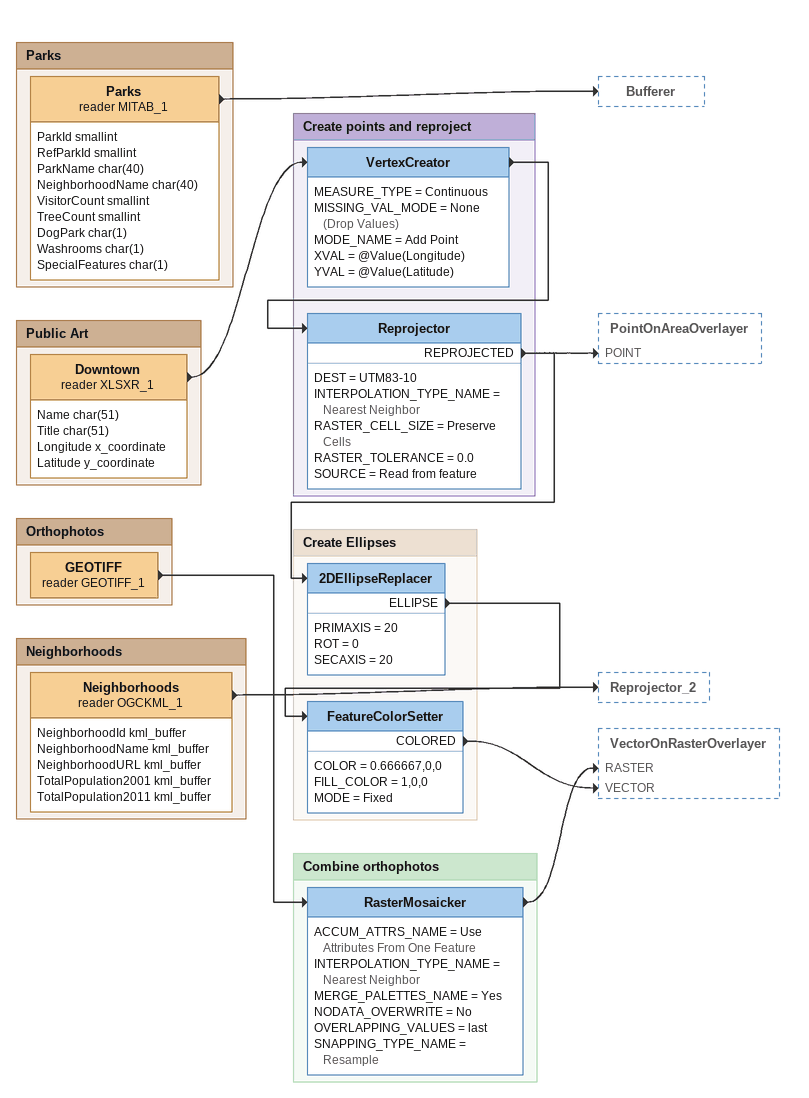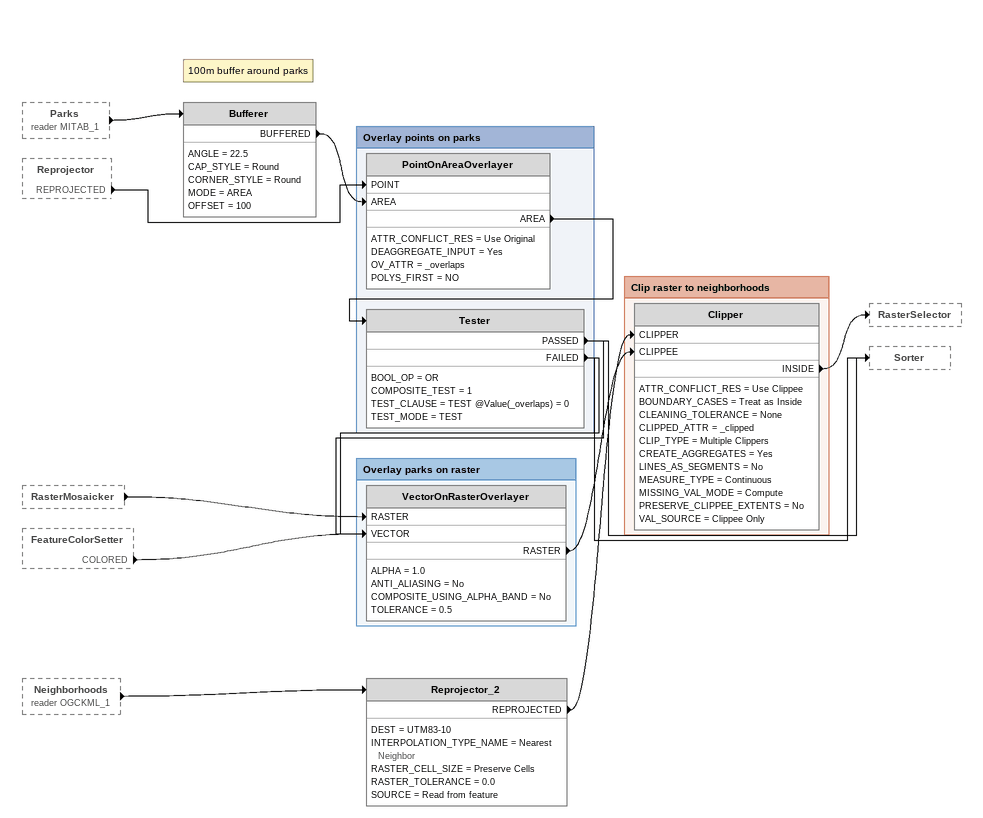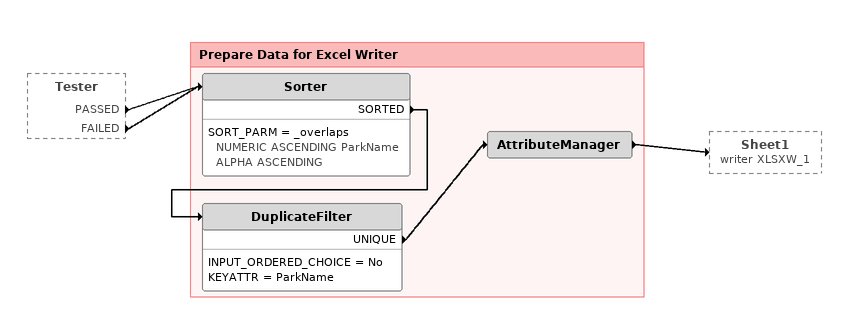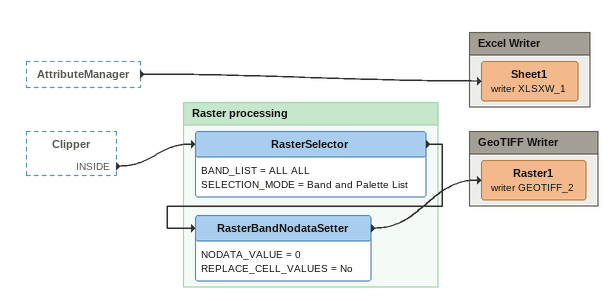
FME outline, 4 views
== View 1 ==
Bookmark: Parks
Parks (reader MITAB_1)
    attributes: ParkId smallint, RefParkId smallint, ParkName char(40), NeighborhoodName char(40), VisitorCount smallint, TreeCount smallint, DogPark char(1), Washrooms char(1), SpecialFeatures char(1)
    -> Bufferer

Bookmark: Public Art
Downtown (reader XLSXR_1)
    attributes: Name char(51), Title char(51), Longitude x_coordinate, Latitude y_coordinate
    -> VertexCreator

Bookmark: Create points and reproject
VertexCreator
    MEASURE_TYPE = Continuous
    MISSING_VAL_MODE = None (Drop Values)
    MODE_NAME = Add Point
    XVAL = @Value(Longitude)
    YVAL = @Value(Latitude)
    -> Reprojector
Reprojector
    DEST = UTM83-10
    INTERPOLATION_TYPE_NAME = Nearest Neighbor
    RASTER_CELL_SIZE = Preserve Cells
    RASTER_TOLERANCE = 0.0
    SOURCE = Read from feature
    REPROJECTED -> 2DEllipseReplacer
    REPROJECTED -> PointOnAreaOverlayer [POINT]

Bookmark: Create Ellipses
2DEllipseReplacer
    PRIMAXIS = 20
    ROT = 0
    SECAXIS = 20
    ELLIPSE -> FeatureColorSetter
FeatureColorSetter
    COLOR = 0.666667,0,0
    FILL_COLOR = 1,0,0
    MODE = Fixed
    COLORED -> VectorOnRasterOverlayer [VECTOR]

Bookmark: Orthophotos
GEOTIFF (reader GEOTIFF_1)
    -> RasterMosaicker

Bookmark: Combine orthophotos
RasterMosaicker
    ACCUM_ATTRS_NAME = Use Attributes From One Feature
    INTERPOLATION_TYPE_NAME = Nearest Neighbor
    MERGE_PALETTES_NAME = Yes
    NODATA_OVERWRITE = No
    OVERLAPPING_VALUES = last
    SNAPPING_TYPE_NAME = Resample
    -> VectorOnRasterOverlayer [RASTER]

Bookmark: Neighborhoods
Neighborhoods (reader OGCKML_1)
    attributes: NeighborhoodId kml_buffer, NeighborhoodName kml_buffer, NeighborhoodURL kml_buffer, TotalPopulation2001 kml_buffer, TotalPopulation2011 kml_buffer
    -> Reprojector_2

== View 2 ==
Parks (reader MITAB_1) [outside]
    -> Bufferer
Reprojector [outside]
    REPROJECTED -> PointOnAreaOverlayer [POINT]
RasterMosaicker [outside]
    -> VectorOnRasterOverlayer [RASTER]
FeatureColorSetter [outside]
    COLORED -> VectorOnRasterOverlayer [VECTOR]
Neighborhoods (reader OGCKML_1) [outside]
    -> Reprojector_2
Note: 100m buffer around parks
Bufferer
    ANGLE = 22.5
    CAP_STYLE = Round
    CORNER_STYLE = Round
    MODE = AREA
    OFFSET = 100
    BUFFERED -> PointOnAreaOverlayer [AREA]
Reprojector_2
    DEST = UTM83-10
    INTERPOLATION_TYPE_NAME = Nearest Neighbor
    RASTER_CELL_SIZE = Preserve Cells
    RASTER_TOLERANCE = 0.0
    SOURCE = Read from feature
    REPROJECTED -> Clipper [CLIPPER]

Bookmark: Overlay points on parks
PointOnAreaOverlayer
    ATTR_CONFLICT_RES = Use Original
    DEAGGREGATE_INPUT = Yes
    OV_ATTR = _overlaps
    POLYS_FIRST = NO
    AREA -> Tester
Tester
    BOOL_OP = OR
    COMPOSITE_TEST = 1
    TEST_CLAUSE = TEST @Value(_overlaps) = 0
    TEST_MODE = TEST
    PASSED -> VectorOnRasterOverlayer [VECTOR]
    PASSED -> Sorter
    FAILED -> Sorter
    FAILED -> VectorOnRasterOverlayer [VECTOR]

Bookmark: Overlay parks on raster
VectorOnRasterOverlayer
    ALPHA = 1.0
    ANTI_ALIASING = No
    COMPOSITE_USING_ALPHA_BAND = No
    TOLERANCE = 0.5
    RASTER -> Clipper [CLIPPEE]

Bookmark: Clip raster to neighborhoods
Clipper
    ATTR_CONFLICT_RES = Use Clippee
    BOUNDARY_CASES = Treat as Inside
    CLEANING_TOLERANCE = None
    CLIPPED_ATTR = _clipped
    CLIP_TYPE = Multiple Clippers
    CREATE_AGGREGATES = Yes
    LINES_AS_SEGMENTS = No
    MEASURE_TYPE = Continuous
    MISSING_VAL_MODE = Compute
    PRESERVE_CLIPPEE_EXTENTS = No
    VAL_SOURCE = Clippee Only
    INSIDE -> RasterSelector

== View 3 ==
Tester [outside]
    PASSED -> Sorter
    FAILED -> Sorter

Bookmark: Prepare Data for Excel Writer
Sorter
    SORT_PARM = _overlaps NUMERIC ASCENDING ParkName ALPHA ASCENDING
    SORTED -> DuplicateFilter
DuplicateFilter
    INPUT_ORDERED_CHOICE = No
    KEYATTR = ParkName
    UNIQUE -> AttributeManager
AttributeManager
    -> Sheet1 (writer XLSXW_1)

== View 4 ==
AttributeManager [outside]
    -> Sheet1 (writer XLSXW_1)
Clipper [outside]
    INSIDE -> RasterSelector

Bookmark: Excel Writer
Sheet1 (writer XLSXW_1)

Bookmark: Raster processing
RasterSelector
    BAND_LIST = ALL ALL
    SELECTION_MODE = Band and Palette List
    -> RasterBandNodataSetter
RasterBandNodataSetter
    NODATA_VALUE = 0
    REPLACE_CELL_VALUES = No
    -> Raster1 (writer GEOTIFF_2)

Bookmark: GeoTIFF Writer
Raster1 (writer GEOTIFF_2)
